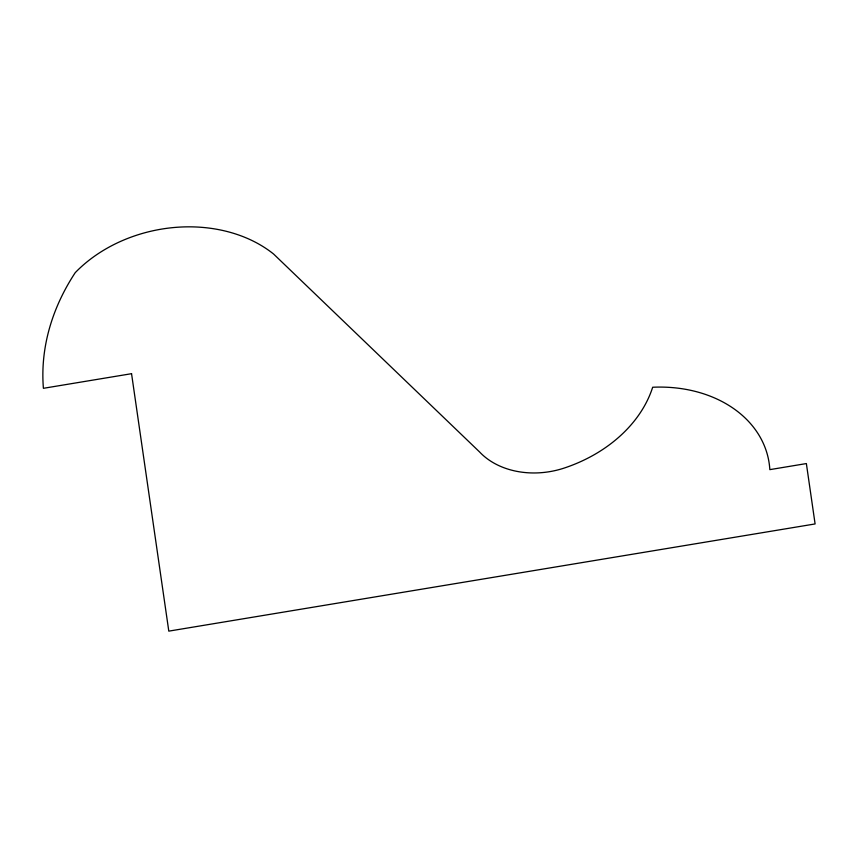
<?xml version="1.0" encoding="UTF-8"?>
<svg xmlns="http://www.w3.org/2000/svg" width="858" height="858" viewBox="0 0 858 858"><rect width="100%" height="100%" fill="white"/><g stroke="black" fill="none" stroke-linecap="round" stroke-linejoin="round"><path stroke-width="1.29" d="M131.553 373.691L43.404 388.309A267.063 206.96 -11.2 0 1 75.225 272.662A131.757 102.102 -11.2 0 1 273.627 254.054L479.654 452.027A75.397 58.43 -11.2 0 0 564.339 468.018A134.963 104.59 -11.2 0 0 652.67 387.248A122.941 95.27 -11.2 0 1 769.83 469.637L806.37 463.567L815.1 523.938L168.801 631.134L131.553 373.691"/></g></svg>
